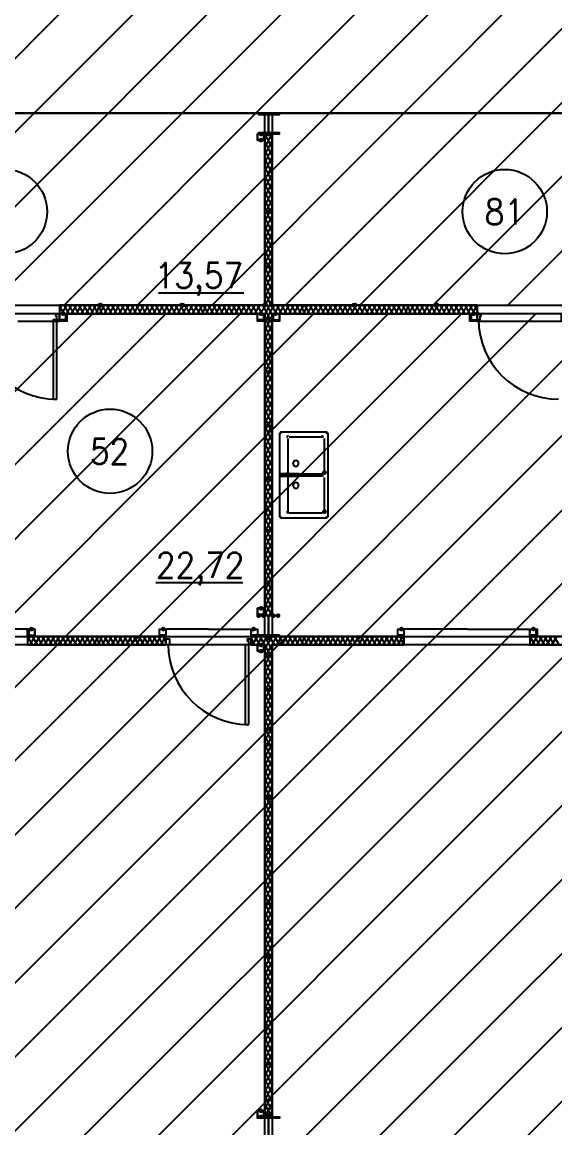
# Model space of a CAD drawing. Header units: millimetres. Extents: x 0 to 420, y 0 to 297.
# Drawn here: x 161.27 to 179.73, y 136.19 to 174.48 of the extents above; entities that cross this region are included whole.
import ezdxf

# ---------------------------------------------------------------- set-up
doc = ezdxf.new("R2010")
doc.units = ezdxf.units.MM
doc.layers.get('0').update_dxf_attribs({"linetype": 'CONTINUOUS'})
doc.styles.get("Standard").update_dxf_attribs({"font": 'STANDARD'})

msp = doc.modelspace()

# ---------------------------------------------------------------- hatches: boundary and pattern name
at = {"true_color": 0x000007}
for points in [[(169.629667, 170.603333), (169.604796, 170.543537), (169.545, 170.518667), (169.485204, 170.543537), (169.460333, 170.603333), (169.485204, 170.663129), (169.545, 170.688), (169.604796, 170.663129)], [(169.629667, 170.391667), (169.604796, 170.331871), (169.545, 170.307), (169.485204, 170.331871), (169.460333, 170.391667), (169.485204, 170.451462), (169.545, 170.476333), (169.604796, 170.451463)], [(169.883667, 170.603333), (169.858796, 170.543537), (169.799, 170.518667), (169.739204, 170.543537), (169.714333, 170.603333), (169.739204, 170.663129), (169.799, 170.688), (169.858796, 170.663129)], [(169.883667, 167.894), (169.858796, 167.834204), (169.799, 167.809333), (169.739204, 167.834204), (169.714333, 167.894), (169.739204, 167.953796), (169.799, 167.978667), (169.858796, 167.953796)], [(169.883667, 166.031333), (169.858796, 165.971537), (169.799, 165.946667), (169.739204, 165.971537), (169.714333, 166.031333), (169.739204, 166.091129), (169.799, 166.116), (169.858796, 166.091129)], [(162.771667, 164.380333), (162.746796, 164.320537), (162.687, 164.295667), (162.627204, 164.320537), (162.602333, 164.380333), (162.627204, 164.440129), (162.687, 164.465), (162.746796, 164.440129)], [(169.629667, 164.380333), (169.604796, 164.320537), (169.545, 164.295667), (169.485204, 164.320537), (169.460333, 164.380333), (169.485204, 164.440129), (169.545, 164.465), (169.604796, 164.440129)], [(169.883667, 164.211), (169.858796, 164.151204), (169.799, 164.126333), (169.739204, 164.151204), (169.714333, 164.211), (169.739204, 164.270796), (169.799, 164.295667), (169.858796, 164.270796)], [(170.137667, 164.380333), (170.112796, 164.320537), (170.053, 164.295667), (169.993204, 164.320537), (169.968333, 164.380333), (169.993204, 164.440129), (170.053, 164.465), (170.112796, 164.440129)], [(176.995667, 164.380333), (176.970796, 164.320537), (176.911, 164.295667), (176.851204, 164.320537), (176.826333, 164.380333), (176.851204, 164.440129), (176.911, 164.465), (176.970796, 164.440129)], [(177.122667, 164.380333), (177.097796, 164.320537), (177.038, 164.295667), (176.978204, 164.320537), (176.953333, 164.380333), (176.978204, 164.440129), (177.038, 164.465), (177.097796, 164.440129)], [(169.883667, 162.348333), (169.858796, 162.288537), (169.799, 162.263667), (169.739204, 162.288537), (169.714333, 162.348333), (169.739204, 162.408129), (169.799, 162.433), (169.858796, 162.408129)], [(169.883667, 160.528), (169.858796, 160.468204), (169.799, 160.443333), (169.739204, 160.468204), (169.714333, 160.528), (169.739204, 160.587796), (169.799, 160.612667), (169.858796, 160.587796)], [(171.831, 158.877), (171.806129, 158.817204), (171.746333, 158.792333), (171.686538, 158.817204), (171.661667, 158.877), (171.686537, 158.936796), (171.746333, 158.961667), (171.806129, 158.936796)], [(169.883667, 158.707667), (169.858796, 158.647871), (169.799, 158.623), (169.739204, 158.647871), (169.714333, 158.707667), (169.739204, 158.767462), (169.799, 158.792333), (169.858796, 158.767463)], [(171.831, 157.522333), (171.806129, 157.462538), (171.746333, 157.437667), (171.686538, 157.462538), (171.661667, 157.522333), (171.686537, 157.582129), (171.746333, 157.607), (171.806129, 157.582129)], [(169.883667, 156.845), (169.858796, 156.785204), (169.799, 156.760333), (169.739204, 156.785204), (169.714333, 156.845), (169.739204, 156.904796), (169.799, 156.929667), (169.858796, 156.904796)], [(169.883667, 155.024667), (169.858796, 154.964871), (169.799, 154.94), (169.739204, 154.964871), (169.714333, 155.024667), (169.739204, 155.084462), (169.799, 155.109333), (169.858796, 155.084463)], [(169.545, 153.924), (169.520129, 153.864204), (169.460333, 153.839333), (169.400538, 153.864204), (169.375667, 153.924), (169.400537, 153.983796), (169.460333, 154.008667), (169.520129, 153.983796)], [(169.629667, 154.178), (169.604796, 154.118204), (169.545, 154.093333), (169.485204, 154.118204), (169.460333, 154.178), (169.485204, 154.237796), (169.545, 154.262667), (169.604796, 154.237796)], [(169.714333, 153.924), (169.689462, 153.864204), (169.629667, 153.839333), (169.569871, 153.864204), (169.545, 153.924), (169.569871, 153.983796), (169.629667, 154.008667), (169.689462, 153.983796)], [(170.053, 153.924), (170.028129, 153.864204), (169.968333, 153.839333), (169.908537, 153.864204), (169.883667, 153.924), (169.908537, 153.983796), (169.968333, 154.008667), (170.028129, 153.983796)], [(170.222333, 153.924), (170.197462, 153.864204), (170.137667, 153.839333), (170.077871, 153.864204), (170.053, 153.924), (170.077871, 153.983796), (170.137667, 154.008667), (170.197462, 153.983796)], [(161.671, 153.458333), (161.646129, 153.398537), (161.586333, 153.373667), (161.526538, 153.398537), (161.501667, 153.458333), (161.526537, 153.518129), (161.586333, 153.543), (161.646129, 153.518129)], [(166.243, 153.458333), (166.218129, 153.398537), (166.158333, 153.373667), (166.098538, 153.398537), (166.073667, 153.458333), (166.098537, 153.518129), (166.158333, 153.543), (166.218129, 153.518129)], [(169.375667, 153.458333), (169.350796, 153.398537), (169.291, 153.373667), (169.231204, 153.398537), (169.206333, 153.458333), (169.231204, 153.518129), (169.291, 153.543), (169.350796, 153.518129)], [(169.883667, 153.162), (169.858796, 153.102204), (169.799, 153.077333), (169.739204, 153.102204), (169.714333, 153.162), (169.739204, 153.221796), (169.799, 153.246667), (169.858796, 153.221796)], [(174.498, 153.458333), (174.473129, 153.398537), (174.413333, 153.373667), (174.353538, 153.398537), (174.328667, 153.458333), (174.353537, 153.518129), (174.413333, 153.543), (174.473129, 153.518129)], [(179.07, 153.458333), (179.045129, 153.398537), (178.985333, 153.373667), (178.925538, 153.398537), (178.900667, 153.458333), (178.925537, 153.518129), (178.985333, 153.543), (179.045129, 153.518129)], [(169.629667, 152.908), (169.604796, 152.848204), (169.545, 152.823333), (169.485204, 152.848204), (169.460333, 152.908), (169.485204, 152.967796), (169.545, 152.992667), (169.604796, 152.967796)], [(169.629667, 152.696333), (169.604796, 152.636537), (169.545, 152.611667), (169.485204, 152.636537), (169.460333, 152.696333), (169.485204, 152.756129), (169.545, 152.781), (169.604796, 152.756129)], [(169.883667, 151.341667), (169.858796, 151.281871), (169.799, 151.257), (169.739204, 151.281871), (169.714333, 151.341667), (169.739204, 151.401462), (169.799, 151.426333), (169.858796, 151.401463)], [(169.883667, 149.479), (169.858796, 149.419204), (169.799, 149.394333), (169.739204, 149.419204), (169.714333, 149.479), (169.739204, 149.538796), (169.799, 149.563667), (169.858796, 149.538796)], [(169.883667, 147.658667), (169.858796, 147.598871), (169.799, 147.574), (169.739204, 147.598871), (169.714333, 147.658667), (169.739204, 147.718462), (169.799, 147.743333), (169.858796, 147.718463)], [(169.883667, 145.796), (169.858796, 145.736204), (169.799, 145.711333), (169.739204, 145.736204), (169.714333, 145.796), (169.739204, 145.855796), (169.799, 145.880667), (169.858796, 145.855796)], [(169.883667, 143.975667), (169.858796, 143.915871), (169.799, 143.891), (169.739204, 143.915871), (169.714333, 143.975667), (169.739204, 144.035462), (169.799, 144.060333), (169.858796, 144.035463)], [(169.883667, 142.113), (169.858796, 142.053204), (169.799, 142.028333), (169.739204, 142.053204), (169.714333, 142.113), (169.739204, 142.172796), (169.799, 142.197667), (169.858796, 142.172796)], [(169.883667, 140.292667), (169.858796, 140.232871), (169.799, 140.208), (169.739204, 140.232871), (169.714333, 140.292667), (169.739204, 140.352462), (169.799, 140.377333), (169.858796, 140.352463)], [(169.883667, 138.43), (169.858796, 138.370204), (169.799, 138.345333), (169.739204, 138.370204), (169.714333, 138.43), (169.739204, 138.489796), (169.799, 138.514667), (169.858796, 138.489796)], [(169.629667, 136.779), (169.604796, 136.719204), (169.545, 136.694333), (169.485204, 136.719204), (169.460333, 136.779), (169.485204, 136.838796), (169.545, 136.863667), (169.604796, 136.838796)], [(169.629667, 136.567333), (169.604796, 136.507537), (169.545, 136.482667), (169.485204, 136.507537), (169.460333, 136.567333), (169.485204, 136.627129), (169.545, 136.652), (169.604796, 136.627129)], [(169.883667, 136.609667), (169.858796, 136.549871), (169.799, 136.525), (169.739204, 136.549871), (169.714333, 136.609667), (169.739204, 136.669462), (169.799, 136.694333), (169.858796, 136.669463)]]:
    msp.add_hatch(color=0, dxfattribs=at).paths.add_polyline_path(points, flags=0)
h = msp.add_hatch(color=0, dxfattribs=at)
h.paths.add_polyline_path([(162.56, 164.676667), (169.672, 164.676667)], flags=0)
h.paths.add_polyline_path([(169.672, 164.676667), (162.56, 164.676667)], flags=0)
at = {"true_color": 0x0000fe}
for points in [[(164.041667, 164.676667), (164.016796, 164.616871), (163.957, 164.592), (163.897204, 164.616871), (163.872333, 164.676667), (163.897204, 164.736462), (163.957, 164.761333), (164.016796, 164.736463)], [(164.084, 164.676667), (164.059129, 164.616871), (163.999333, 164.592), (163.939538, 164.616871), (163.914667, 164.676667), (163.939537, 164.736462), (163.999333, 164.761333), (164.059129, 164.736463)], [(166.878, 164.676667), (166.853129, 164.616871), (166.793333, 164.592), (166.733538, 164.616871), (166.708667, 164.676667), (166.733537, 164.736462), (166.793333, 164.761333), (166.853129, 164.736463)], [(166.920333, 164.676667), (166.895462, 164.616871), (166.835667, 164.592), (166.775871, 164.616871), (166.751, 164.676667), (166.775871, 164.736462), (166.835667, 164.761333), (166.895462, 164.736463)], [(169.756667, 164.676667), (169.731796, 164.616871), (169.672, 164.592), (169.612204, 164.616871), (169.587333, 164.676667), (169.612204, 164.736462), (169.672, 164.761333), (169.731796, 164.736463)], [(169.756667, 164.676667), (169.731796, 164.616871), (169.672, 164.592), (169.612204, 164.616871), (169.587333, 164.676667), (169.612204, 164.736462), (169.672, 164.761333), (169.731796, 164.736463)], [(170.010667, 164.676667), (169.985796, 164.616871), (169.926, 164.592), (169.866204, 164.616871), (169.841333, 164.676667), (169.866204, 164.736462), (169.926, 164.761333), (169.985796, 164.736463)], [(172.847, 164.676667), (172.822129, 164.616871), (172.762333, 164.592), (172.702538, 164.616871), (172.677667, 164.676667), (172.702537, 164.736462), (172.762333, 164.761333), (172.822129, 164.736463)], [(172.889333, 164.676667), (172.864463, 164.616871), (172.804667, 164.592), (172.744871, 164.616871), (172.72, 164.676667), (172.744871, 164.736462), (172.804667, 164.761333), (172.864462, 164.736463)], [(175.683333, 164.676667), (175.658462, 164.616871), (175.598667, 164.592), (175.538871, 164.616871), (175.514, 164.676667), (175.538871, 164.736462), (175.598667, 164.761333), (175.658462, 164.736463)], [(175.725667, 164.676667), (175.700796, 164.616871), (175.641, 164.592), (175.581204, 164.616871), (175.556333, 164.676667), (175.581204, 164.736462), (175.641, 164.761333), (175.700796, 164.736463)]]:
    msp.add_hatch(color=0, dxfattribs=at).paths.add_polyline_path(points, flags=0)
at = {"true_color": 0x000007}
h = msp.add_hatch(color=0, dxfattribs=at)
h.paths.add_polyline_path([(169.926, 164.676667), (177.038, 164.676667)], flags=0)
h.paths.add_polyline_path([(177.038, 164.676667), (169.926, 164.676667)], flags=0)

# ---------------------------------------------------------------- linework, layer by layer
at = {"color": 0, "true_color": 0x000020}
for points in [[(152.484668, 164.676666), (176.614668, 188.848999)], [(155.024668, 164.676666), (179.197001, 188.848999)], [(157.607001, 164.676666), (181.737001, 188.848999)], [(160.147001, 164.676666), (184.319334, 188.848999)], [(162.729334, 164.676666), (186.859334, 188.848999)], [(165.269334, 164.676666), (189.441668, 188.848999)], [(167.851668, 164.676666), (191.981668, 188.848999)], [(170.391668, 164.676666), (194.564001, 188.848999)], [(172.974001, 164.676666), (197.104001, 188.848999)], [(175.514001, 164.676666), (199.686334, 188.848999)], [(178.096334, 164.676666), (202.226334, 188.848999)]]:
    msp.add_lwpolyline(points, dxfattribs=at)
at = {"color": 0, "true_color": 0x000008}
msp.add_lwpolyline([(239.733667, 171.323), (239.733667, 182.202667), (118.279333, 182.202667), (118.279333, 171.323)], close=True, dxfattribs=at)
at = {"color": 0, "true_color": 0x0000ab}
for points in [[(152.569333, 171.323), (152.569333, 164.676667), (169.672, 164.676667), (169.672, 171.323)], [(169.926, 171.323), (169.926, 164.676667), (187.028667, 164.676667), (187.028667, 171.323)]]:
    msp.add_lwpolyline(points, close=True, dxfattribs=at)
at = {"color": 0, "true_color": 0x000007}
for points in [[(169.460333, 171.323), (169.460333, 171.280667)], [(169.629667, 171.323), (169.629667, 171.280667)], [(169.799, 171.323), (169.799, 170.603333)], [(169.968333, 171.323), (169.968333, 171.280667)], [(170.137667, 171.323), (170.137667, 171.280667)], [(169.460333, 170.645667), (169.460333, 170.603333)], [(169.629667, 170.645667), (169.629667, 170.603333)], [(169.672, 170.434), (169.756667, 170.603333)], [(169.672, 170.137667), (169.926, 170.603333)], [(169.926, 170.137667), (169.672, 170.603333)], [(169.672, 170.603333), (169.672, 164.676667)], [(169.926, 164.676667), (169.926, 170.603333), (169.672, 170.603333)], [(169.926, 170.434), (169.841333, 170.603333)], [(169.968333, 170.645667), (169.968333, 170.603333)], [(170.137667, 170.645667), (170.137667, 170.603333)], [(169.672, 169.883667), (169.926, 170.349333)], [(169.926, 169.841333), (169.672, 170.349333)], [(169.672, 169.587333), (169.926, 170.095333)], [(169.926, 169.545), (169.672, 170.053)], [(169.672, 169.291), (169.926, 169.799)], [(169.926, 169.248667), (169.672, 169.756667)], [(169.672, 168.994667), (169.926, 169.502667)], [(169.926, 168.952333), (169.672, 169.460333)], [(169.672, 168.698333), (169.926, 169.206333)], [(169.926, 168.656), (169.672, 169.164)], [(169.672, 168.402), (169.926, 168.91)], [(169.926, 168.402), (169.672, 168.867667)], [(169.672, 168.105667), (169.926, 168.613667)], [(169.926, 168.105667), (169.672, 168.613667)], [(169.672, 167.851667), (169.926, 168.317333)], [(169.926, 167.809333), (169.672, 168.317333)], [(169.672, 167.555333), (169.926, 168.063333)], [(169.926, 167.513), (169.672, 168.021)], [(169.672, 167.259), (169.926, 167.767)], [(169.926, 167.216667), (169.672, 167.724667)], [(169.672, 166.962667), (169.926, 167.470667)], [(169.926, 166.920333), (169.672, 167.428333)], [(169.672, 166.666333), (169.926, 167.174333)], [(169.926, 166.666333), (169.672, 167.132)], [(169.672, 166.37), (169.926, 166.878)], [(169.926, 166.37), (169.672, 166.878)], [(169.672, 166.116), (169.926, 166.581667)], [(169.926, 166.073667), (169.672, 166.581667)], [(169.672, 165.819667), (169.926, 166.327667)], [(169.926, 165.777333), (169.672, 166.285333)], [(169.672, 165.523333), (169.926, 166.031333)], [(169.926, 165.481), (169.672, 165.989)], [(169.672, 165.227), (169.926, 165.735)], [(169.926, 165.184667), (169.672, 165.692667)], [(169.672, 164.930667), (169.926, 165.438667)], [(165.989, 165.1), (168.952333, 165.1)], [(169.926, 164.888333), (169.672, 165.396333)], [(169.672, 164.634333), (169.926, 165.142333)], [(169.926, 164.634333), (169.672, 165.1)], [(162.56, 164.549667), (162.644667, 164.676667)], [(162.56, 164.676667), (169.672, 164.676667), (162.56, 164.676667), (169.672, 164.676667)], [(162.56, 164.676667), (162.56, 164.380333)], [(162.56, 164.676667), (162.56, 164.380333)], [(169.672, 164.676667), (162.56, 164.676667)], [(162.644667, 164.380333), (162.814, 164.676667)], [(162.898667, 164.380333), (162.729333, 164.676667)], [(162.814, 164.380333), (162.983333, 164.676667)], [(163.068, 164.380333), (162.898667, 164.676667)], [(162.983333, 164.380333), (163.152667, 164.676667)], [(163.237333, 164.380333), (163.068, 164.676667)], [(163.152667, 164.380333), (163.322, 164.676667)], [(163.406667, 164.380333), (163.237333, 164.676667)], [(163.322, 164.380333), (163.491333, 164.676667)], [(163.576, 164.380333), (163.406667, 164.676667)], [(163.491333, 164.380333), (163.660667, 164.676667)], [(163.745333, 164.380333), (163.576, 164.676667)], [(163.660667, 164.380333), (163.83, 164.676667)], [(163.914667, 164.380333), (163.745333, 164.676667)], [(163.83, 164.380333), (163.957, 164.676667)], [(164.041667, 164.380333), (163.914667, 164.676667)], [(163.957, 164.380333), (164.126333, 164.676667)], [(164.211, 164.380333), (164.041667, 164.676667)], [(164.126333, 164.380333), (164.295667, 164.676667)], [(164.380333, 164.380333), (164.211, 164.676667)], [(164.295667, 164.380333), (164.465, 164.676667)], [(164.549667, 164.380333), (164.380333, 164.676667)], [(164.465, 164.380333), (164.634333, 164.676667)], [(164.719, 164.380333), (164.549667, 164.676667)], [(164.634333, 164.380333), (164.803667, 164.676667)], [(164.888333, 164.380333), (164.719, 164.676667)], [(164.803667, 164.380333), (164.973, 164.676667)], [(165.057667, 164.380333), (164.888333, 164.676667)], [(164.973, 164.380333), (165.142333, 164.676667)], [(165.227, 164.380333), (165.057667, 164.676667)], [(165.142333, 164.380333), (165.311667, 164.676667)], [(165.396333, 164.380333), (165.227, 164.676667)], [(165.311667, 164.380333), (165.481, 164.676667)], [(165.565667, 164.380333), (165.396333, 164.676667)], [(165.481, 164.380333), (165.650333, 164.676667)], [(165.735, 164.380333), (165.565667, 164.676667)], [(165.650333, 164.380333), (165.819667, 164.676667)], [(165.904333, 164.380333), (165.735, 164.676667)], [(165.819667, 164.380333), (165.989, 164.676667)], [(166.073667, 164.380333), (165.904333, 164.676667)], [(165.989, 164.380333), (166.158333, 164.676667)], [(166.243, 164.380333), (166.073667, 164.676667)], [(166.158333, 164.380333), (166.327667, 164.676667)], [(166.412333, 164.380333), (166.243, 164.676667)], [(166.327667, 164.380333), (166.497, 164.676667)], [(166.581667, 164.380333), (166.412333, 164.676667)], [(166.497, 164.380333), (166.666333, 164.676667)], [(166.751, 164.380333), (166.581667, 164.676667)], [(166.666333, 164.380333), (166.835667, 164.676667)], [(166.920333, 164.380333), (166.751, 164.676667)], [(166.835667, 164.380333), (167.005, 164.676667)], [(167.089667, 164.380333), (166.920333, 164.676667)], [(167.005, 164.380333), (167.174333, 164.676667)], [(167.259, 164.380333), (167.089667, 164.676667)], [(167.174333, 164.380333), (167.343667, 164.676667)], [(167.428333, 164.380333), (167.259, 164.676667)], [(167.343667, 164.380333), (167.513, 164.676667)], [(167.555333, 164.380333), (167.428333, 164.676667)], [(167.513, 164.380333), (167.64, 164.676667)], [(167.724667, 164.380333), (167.555333, 164.676667)], [(167.64, 164.380333), (167.809333, 164.676667)], [(167.894, 164.380333), (167.724667, 164.676667)], [(167.809333, 164.380333), (167.978667, 164.676667)], [(168.063333, 164.380333), (167.894, 164.676667)], [(167.978667, 164.380333), (168.148, 164.676667)], [(168.232667, 164.380333), (168.063333, 164.676667)], [(168.148, 164.380333), (168.317333, 164.676667)], [(168.402, 164.380333), (168.232667, 164.676667)], [(168.317333, 164.380333), (168.486667, 164.676667)], [(168.571333, 164.380333), (168.402, 164.676667)], [(168.486667, 164.380333), (168.656, 164.676667)], [(168.740667, 164.380333), (168.571333, 164.676667)], [(168.656, 164.380333), (168.825333, 164.676667)], [(168.91, 164.380333), (168.740667, 164.676667)], [(168.825333, 164.380333), (168.994667, 164.676667)], [(169.079333, 164.380333), (168.91, 164.676667)], [(168.994667, 164.380333), (169.164, 164.676667)], [(169.248667, 164.380333), (169.079333, 164.676667)], [(169.164, 164.380333), (169.333333, 164.676667)], [(169.418, 164.380333), (169.248667, 164.676667)], [(169.333333, 164.380333), (169.502667, 164.676667)], [(169.587333, 164.380333), (169.418, 164.676667)], [(169.672, 164.549667), (169.587333, 164.676667)], [(169.672, 164.338), (169.926, 164.846)], [(169.926, 164.338), (169.672, 164.846)], [(169.926, 164.549667), (170.010667, 164.676667)], [(177.038, 164.676667), (169.926, 164.676667), (177.038, 164.676667), (169.926, 164.676667)], [(177.038, 164.676667), (169.926, 164.676667)], [(170.010667, 164.380333), (170.18, 164.676667)], [(170.264667, 164.380333), (170.095333, 164.676667)], [(170.18, 164.380333), (170.349333, 164.676667)], [(170.434, 164.380333), (170.264667, 164.676667)], [(170.349333, 164.380333), (170.518667, 164.676667)], [(170.603333, 164.380333), (170.434, 164.676667)], [(170.518667, 164.380333), (170.688, 164.676667)], [(170.772667, 164.380333), (170.603333, 164.676667)], [(170.688, 164.380333), (170.857333, 164.676667)], [(170.942, 164.380333), (170.772667, 164.676667)], [(170.857333, 164.380333), (171.026667, 164.676667)], [(171.069, 164.380333), (170.942, 164.676667)], [(171.026667, 164.380333), (171.153667, 164.676667)], [(171.238333, 164.380333), (171.069, 164.676667)], [(171.153667, 164.380333), (171.323, 164.676667)], [(171.407667, 164.380333), (171.238333, 164.676667)], [(171.323, 164.380333), (171.492333, 164.676667)], [(171.577, 164.380333), (171.407667, 164.676667)], [(171.492333, 164.380333), (171.661667, 164.676667)], [(171.746333, 164.380333), (171.577, 164.676667)], [(171.661667, 164.380333), (171.831, 164.676667)], [(171.915667, 164.380333), (171.746333, 164.676667)], [(171.831, 164.380333), (172.000333, 164.676667)], [(172.085, 164.380333), (171.915667, 164.676667)], [(172.000333, 164.380333), (172.169667, 164.676667)], [(172.254333, 164.380333), (172.085, 164.676667)], [(172.169667, 164.380333), (172.339, 164.676667)], [(172.423667, 164.380333), (172.254333, 164.676667)], [(172.339, 164.380333), (172.508333, 164.676667)], [(172.593, 164.380333), (172.423667, 164.676667)], [(172.508333, 164.380333), (172.677667, 164.676667)], [(172.762333, 164.380333), (172.593, 164.676667)], [(172.677667, 164.380333), (172.847, 164.676667)], [(172.931667, 164.380333), (172.762333, 164.676667)], [(172.847, 164.380333), (173.016333, 164.676667)], [(173.101, 164.380333), (172.931667, 164.676667)], [(173.016333, 164.380333), (173.185667, 164.676667)], [(173.270333, 164.380333), (173.101, 164.676667)], [(173.185667, 164.380333), (173.355, 164.676667)], [(173.439667, 164.380333), (173.270333, 164.676667)], [(173.355, 164.380333), (173.524333, 164.676667)], [(173.609, 164.380333), (173.439667, 164.676667)], [(173.524333, 164.380333), (173.693667, 164.676667)], [(173.778333, 164.380333), (173.609, 164.676667)], [(173.693667, 164.380333), (173.863, 164.676667)], [(173.947667, 164.380333), (173.778333, 164.676667)], [(173.863, 164.380333), (174.032333, 164.676667)], [(174.117, 164.380333), (173.947667, 164.676667)], [(174.032333, 164.380333), (174.201667, 164.676667)], [(174.286333, 164.380333), (174.117, 164.676667)], [(174.201667, 164.380333), (174.371, 164.676667)], [(174.455667, 164.380333), (174.286333, 164.676667)], [(174.371, 164.380333), (174.540333, 164.676667)], [(174.625, 164.380333), (174.455667, 164.676667)], [(174.540333, 164.380333), (174.667333, 164.676667)], [(174.752, 164.380333), (174.625, 164.676667)], [(174.667333, 164.380333), (174.836667, 164.676667)], [(174.921333, 164.380333), (174.752, 164.676667)], [(174.836667, 164.380333), (175.006, 164.676667)], [(175.090667, 164.380333), (174.921333, 164.676667)], [(175.006, 164.380333), (175.175333, 164.676667)], [(175.26, 164.380333), (175.090667, 164.676667)], [(175.175333, 164.380333), (175.344667, 164.676667)], [(175.429333, 164.380333), (175.26, 164.676667)], [(175.344667, 164.380333), (175.514, 164.676667)], [(175.598667, 164.380333), (175.429333, 164.676667)], [(175.514, 164.380333), (175.683333, 164.676667)], [(175.768, 164.380333), (175.598667, 164.676667)], [(175.683333, 164.380333), (175.852667, 164.676667)], [(175.937333, 164.380333), (175.768, 164.676667)], [(175.852667, 164.380333), (176.022, 164.676667)], [(176.106667, 164.380333), (175.937333, 164.676667)], [(176.022, 164.380333), (176.191333, 164.676667)], [(176.276, 164.380333), (176.106667, 164.676667)], [(176.191333, 164.380333), (176.360667, 164.676667)], [(176.445333, 164.380333), (176.276, 164.676667)], [(176.360667, 164.380333), (176.53, 164.676667)], [(176.614667, 164.380333), (176.445333, 164.676667)], [(176.53, 164.380333), (176.699333, 164.676667)], [(176.784, 164.380333), (176.614667, 164.676667)], [(176.699333, 164.380333), (176.868667, 164.676667)], [(176.953333, 164.380333), (176.784, 164.676667)], [(176.868667, 164.380333), (177.038, 164.676667)], [(177.038, 164.507333), (176.953333, 164.676667)], [(177.038, 164.676667), (177.038, 164.380333)], [(177.038, 164.676667), (177.038, 164.380333)], [(162.56, 164.253333), (162.56, 164.380333), (161.120667, 164.380333)], [(162.729333, 164.380333), (162.56, 164.634333)], [(162.56, 164.380333), (169.672, 164.380333)], [(169.502667, 164.380333), (169.672, 164.634333)], [(169.672, 164.084), (169.926, 164.549667)], [(169.926, 164.041667), (169.672, 164.549667)], [(169.672, 164.380333), (169.672, 153.924), (169.926, 153.924), (169.926, 164.380333)], [(169.672, 163.787667), (169.926, 164.295667)], [(170.095333, 164.380333), (169.926, 164.634333)], [(169.926, 164.380333), (177.038, 164.380333)], [(178.477333, 164.380333), (177.038, 164.380333), (177.038, 164.253333)], [(179.959, 164.253333), (179.959, 164.380333), (178.477333, 164.380333)], [(159.681333, 164.189833), (159.695649, 163.906325), (159.737667, 163.631006), (159.805993, 163.365272), (159.899234, 163.110515), (160.015996, 162.86813), (160.154886, 162.639509), (160.314509, 162.426048), (160.493472, 162.229139), (160.690381, 162.050176), (160.903843, 161.890552), (161.132463, 161.751663), (161.374849, 161.634901), (161.629605, 161.54166), (161.89534, 161.473334), (162.170658, 161.431316), (162.454167, 161.417)], [(161.120667, 164.126333), (162.56, 164.126333), (162.56, 164.253333)], [(162.687, 164.168667), (162.687, 164.126333)], [(169.545, 164.168667), (169.545, 164.126333)], [(169.926, 163.745333), (169.672, 164.253333)], [(169.672, 163.491333), (169.926, 163.999333)], [(169.926, 163.449), (169.672, 163.957)], [(170.053, 164.168667), (170.053, 164.126333)], [(176.911, 164.168667), (176.911, 164.126333)], [(177.038, 164.253333), (177.038, 164.126333), (178.477333, 164.126333)], [(177.080333, 164.189833), (177.094649, 163.906325), (177.136667, 163.631006), (177.204993, 163.365272), (177.298234, 163.110515), (177.414996, 162.86813), (177.553886, 162.639509), (177.713509, 162.426048), (177.892472, 162.229139), (178.089381, 162.050176), (178.302843, 161.890552), (178.531463, 161.751663), (178.773849, 161.634901), (179.028605, 161.54166), (179.29434, 161.473334), (179.569658, 161.431316), (179.853167, 161.417)], [(178.477333, 164.126333), (179.959, 164.126333), (179.959, 164.253333)], [(169.672, 163.195), (169.926, 163.703)], [(169.926, 163.152667), (169.672, 163.660667)], [(169.672, 162.898667), (169.926, 163.406667)], [(169.926, 162.856333), (169.672, 163.364333)], [(169.672, 162.602333), (169.926, 163.110333)], [(169.926, 162.602333), (169.672, 163.110333)], [(169.672, 162.348333), (169.926, 162.814)], [(169.926, 162.306), (169.672, 162.814)], [(169.672, 162.052), (169.926, 162.56)], [(169.926, 162.009667), (169.672, 162.517667)], [(169.672, 161.755667), (169.926, 162.263667)], [(169.926, 161.713333), (169.672, 162.221333)], [(169.672, 161.459333), (169.926, 161.967333)], [(169.926, 161.417), (169.672, 161.925)], [(169.672, 161.163), (169.926, 161.671)], [(169.926, 161.120667), (169.672, 161.628667)], [(169.672, 160.866667), (169.926, 161.374667)], [(169.926, 160.866667), (169.672, 161.332333)], [(169.672, 160.570333), (169.926, 161.078333)], [(169.926, 160.570333), (169.672, 161.078333)], [(169.672, 160.316333), (169.926, 160.782)], [(169.926, 160.274), (169.672, 160.782)], [(169.672, 160.02), (169.926, 160.528)], [(169.926, 159.977667), (169.672, 160.485667)], [(169.672, 159.723667), (169.926, 160.231667)], [(169.926, 159.681333), (169.672, 160.189333)], [(170.4975, 160.147), (170.452606, 160.128394), (170.434, 160.0835)], [(170.476333, 160.062333), (170.476333, 158.877)], [(171.661667, 160.104667), (170.518667, 160.104667)], [(171.704, 160.0835), (171.685395, 160.128394), (171.6405, 160.147)], [(171.746333, 158.877), (171.746333, 160.062333)], [(169.672, 159.427333), (169.926, 159.935333)], [(169.926, 159.385), (169.672, 159.893)], [(169.672, 159.131), (169.926, 159.639)], [(169.926, 159.088667), (169.672, 159.596667)], [(169.672, 158.834667), (169.926, 159.342667)], [(169.926, 158.834667), (169.672, 159.300333)], [(169.672, 158.538333), (169.926, 159.046333)], [(169.926, 158.538333), (169.672, 159.046333)], [(169.672, 158.284333), (169.926, 158.792333)], [(169.926, 158.242), (169.672, 158.75)], [(170.434, 158.898167), (170.452606, 158.853272), (170.4975, 158.834667)], [(170.4975, 158.792333), (170.452606, 158.773728), (170.434, 158.728833)], [(170.476333, 158.707667), (170.476333, 157.522333)], [(170.518667, 158.834667), (171.661667, 158.834667)], [(171.661667, 158.75), (170.518667, 158.75)], [(171.6405, 158.834667), (171.685395, 158.853272), (171.704, 158.898167)], [(171.704, 158.728833), (171.685395, 158.773728), (171.6405, 158.792333)], [(171.746333, 157.522333), (171.746333, 158.707667)], [(169.672, 157.988), (169.926, 158.496)], [(169.926, 157.945667), (169.672, 158.453667)], [(169.672, 157.691667), (169.926, 158.199667)], [(169.926, 157.649333), (169.672, 158.157333)], [(169.672, 157.395333), (169.926, 157.903333)], [(169.926, 157.353), (169.672, 157.861)], [(169.672, 157.099), (169.926, 157.607)], [(169.926, 157.099), (169.672, 157.564667)], [(170.434, 157.5435), (170.452606, 157.498606), (170.4975, 157.48)], [(170.518667, 157.48), (171.661667, 157.48)], [(171.6405, 157.48), (171.685395, 157.498606), (171.704, 157.5435)], [(169.672, 156.802667), (169.926, 157.310667)], [(169.926, 156.802667), (169.672, 157.310667)], [(169.672, 156.548667), (169.926, 157.014333)], [(169.926, 156.506333), (169.672, 157.014333)], [(169.672, 156.252333), (169.926, 156.760333)], [(169.926, 156.21), (169.672, 156.718)], [(169.672, 155.956), (169.926, 156.464)], [(169.926, 155.913667), (169.672, 156.421667)], [(169.672, 155.659667), (169.926, 156.167667)], [(169.926, 155.617333), (169.672, 156.125333)], [(169.672, 155.363333), (169.926, 155.871333)], [(169.926, 155.321), (169.672, 155.829)], [(169.672, 155.067), (169.926, 155.575)], [(169.926, 155.067), (169.672, 155.532667)], [(169.672, 154.770667), (169.926, 155.278667)], [(169.926, 154.770667), (169.672, 155.278667)], [(165.904333, 155.067), (168.91, 155.067)], [(169.672, 154.516667), (169.926, 154.982333)], [(169.926, 154.474333), (169.672, 154.982333)], [(169.672, 154.220333), (169.926, 154.728333)], [(169.926, 154.178), (169.672, 154.686)], [(169.672, 153.924), (169.926, 154.432)], [(169.926, 153.924), (169.672, 154.389667)], [(169.545, 153.966333), (169.545, 153.924)], [(169.756667, 153.924), (169.672, 154.093333)], [(169.841333, 153.924), (169.926, 154.135667)], [(169.799, 153.924), (169.799, 153.204333)], [(161.459333, 153.331333), (161.459333, 153.458333), (159.300333, 153.458333)], [(159.300333, 153.204333), (161.459333, 153.204333), (161.459333, 153.331333)], [(161.459333, 153.077333), (161.544, 153.204333)], [(161.628667, 152.908), (161.459333, 153.204333)], [(161.459333, 153.204333), (161.459333, 152.908)], [(161.459333, 153.204333), (161.459333, 152.908)], [(166.243, 153.204333), (161.459333, 153.204333)], [(161.544, 152.908), (161.713333, 153.204333)], [(161.586333, 153.246667), (161.586333, 153.204333)], [(161.798, 152.908), (161.628667, 153.204333)], [(161.713333, 152.908), (161.882667, 153.204333)], [(161.967333, 152.908), (161.798, 153.204333)], [(161.882667, 152.908), (162.052, 153.204333)], [(162.136667, 152.908), (161.967333, 153.204333)], [(162.052, 152.908), (162.221333, 153.204333)], [(162.306, 152.908), (162.136667, 153.204333)], [(162.221333, 152.908), (162.390667, 153.204333)], [(162.475333, 152.908), (162.306, 153.204333)], [(162.390667, 152.908), (162.56, 153.204333)], [(162.644667, 152.908), (162.475333, 153.204333)], [(162.56, 152.908), (162.729333, 153.204333)], [(162.814, 152.908), (162.644667, 153.204333)], [(162.729333, 152.908), (162.898667, 153.204333)], [(162.983333, 152.908), (162.814, 153.204333)], [(162.898667, 152.908), (163.068, 153.204333)], [(163.152667, 152.908), (162.983333, 153.204333)], [(163.068, 152.908), (163.237333, 153.204333)], [(163.322, 152.908), (163.152667, 153.204333)], [(163.237333, 152.908), (163.406667, 153.204333)], [(163.491333, 152.908), (163.322, 153.204333)], [(163.406667, 152.908), (163.576, 153.204333)], [(163.660667, 152.908), (163.491333, 153.204333)], [(163.576, 152.908), (163.745333, 153.204333)], [(163.83, 152.908), (163.660667, 153.204333)], [(163.745333, 152.908), (163.914667, 153.204333)], [(163.957, 152.908), (163.83, 153.204333)], [(163.914667, 152.908), (164.041667, 153.204333)], [(164.126333, 152.908), (163.957, 153.204333)], [(164.041667, 152.908), (164.211, 153.204333)], [(164.295667, 152.908), (164.126333, 153.204333)], [(164.211, 152.908), (164.380333, 153.204333)], [(164.465, 152.908), (164.295667, 153.204333)], [(164.380333, 152.908), (164.549667, 153.204333)], [(164.634333, 152.908), (164.465, 153.204333)], [(164.549667, 152.908), (164.719, 153.204333)], [(164.803667, 152.908), (164.634333, 153.204333)], [(164.719, 152.908), (164.888333, 153.204333)], [(164.973, 152.908), (164.803667, 153.204333)], [(164.888333, 152.908), (165.057667, 153.204333)], [(165.142333, 152.908), (164.973, 153.204333)], [(165.057667, 152.908), (165.227, 153.204333)], [(165.311667, 152.908), (165.142333, 153.204333)], [(165.227, 152.908), (165.396333, 153.204333)], [(165.481, 152.908), (165.311667, 153.204333)], [(165.396333, 152.908), (165.565667, 153.204333)], [(165.650333, 152.908), (165.481, 153.204333)], [(165.565667, 152.908), (165.735, 153.204333)], [(165.819667, 152.908), (165.650333, 153.204333)], [(165.735, 152.908), (165.904333, 153.204333)], [(165.989, 152.908), (165.819667, 153.204333)], [(165.904333, 152.908), (166.073667, 153.204333)], [(166.158333, 152.908), (165.989, 153.204333)], [(166.073667, 152.908), (166.243, 153.204333)], [(166.158333, 153.246667), (166.158333, 153.204333)], [(166.243, 153.035), (166.158333, 153.204333)], [(167.724667, 153.458333), (166.243, 153.458333), (166.243, 153.331333)], [(166.243, 153.331333), (166.243, 153.204333), (167.724667, 153.204333)], [(166.243, 153.204333), (166.243, 153.119667), (166.243, 152.908)], [(166.243, 153.204333), (166.243, 153.119667)], [(167.724667, 153.458333), (169.206333, 153.458333), (169.418, 153.458333), (169.418, 153.246667), (169.206333, 153.246667), (169.206333, 153.458333), (169.418, 153.458333), (169.418, 153.204333), (169.206333, 153.204333), (169.206333, 153.458333), (169.206333, 153.331333)], [(167.724667, 153.204333), (169.206333, 153.204333), (169.206333, 153.331333)], [(169.206333, 153.119667), (169.248667, 153.204333)], [(169.206333, 153.204333), (169.206333, 153.119667), (169.206333, 152.908)], [(169.206333, 153.204333), (169.206333, 153.119667)], [(174.498, 153.204333), (169.206333, 153.204333)], [(169.333333, 152.908), (169.206333, 153.162)], [(169.248667, 152.908), (169.418, 153.204333)], [(169.291, 153.246667), (169.291, 153.204333)], [(169.502667, 152.908), (169.333333, 153.204333)], [(169.418, 152.908), (169.587333, 153.204333)], [(169.460333, 153.246667), (169.460333, 153.204333)], [(169.672, 152.908), (169.502667, 153.204333)], [(169.587333, 152.908), (169.756667, 153.204333)], [(169.629667, 153.246667), (169.629667, 153.204333)], [(169.841333, 152.908), (169.672, 153.204333)], [(169.756667, 152.908), (169.926, 153.204333)], [(170.010667, 152.908), (169.841333, 153.204333)], [(169.926, 152.908), (170.095333, 153.204333)], [(169.968333, 153.246667), (169.968333, 153.204333)], [(170.18, 152.908), (170.010667, 153.204333)], [(170.095333, 152.908), (170.264667, 153.204333)], [(170.137667, 153.246667), (170.137667, 153.204333)], [(170.349333, 152.908), (170.18, 153.204333)], [(170.264667, 152.908), (170.434, 153.204333)], [(170.518667, 152.908), (170.349333, 153.204333)], [(170.434, 152.908), (170.603333, 153.204333)], [(170.688, 152.908), (170.518667, 153.204333)], [(170.603333, 152.908), (170.772667, 153.204333)], [(170.857333, 152.908), (170.688, 153.204333)], [(170.772667, 152.908), (170.942, 153.204333)], [(171.026667, 152.908), (170.857333, 153.204333)], [(170.942, 152.908), (171.069, 153.204333)], [(171.153667, 152.908), (171.026667, 153.204333)], [(171.069, 152.908), (171.238333, 153.204333)], [(171.323, 152.908), (171.153667, 153.204333)], [(171.238333, 152.908), (171.407667, 153.204333)], [(171.492333, 152.908), (171.323, 153.204333)], [(171.407667, 152.908), (171.577, 153.204333)], [(171.661667, 152.908), (171.492333, 153.204333)], [(171.577, 152.908), (171.746333, 153.204333)], [(171.831, 152.908), (171.661667, 153.204333)], [(171.746333, 152.908), (171.915667, 153.204333)], [(172.000333, 152.908), (171.831, 153.204333)], [(171.915667, 152.908), (172.085, 153.204333)], [(172.169667, 152.908), (172.000333, 153.204333)], [(172.085, 152.908), (172.254333, 153.204333)], [(172.339, 152.908), (172.169667, 153.204333)], [(172.254333, 152.908), (172.423667, 153.204333)], [(172.508333, 152.908), (172.339, 153.204333)], [(172.423667, 152.908), (172.593, 153.204333)], [(172.677667, 152.908), (172.508333, 153.204333)], [(172.593, 152.908), (172.762333, 153.204333)], [(172.847, 152.908), (172.677667, 153.204333)], [(172.762333, 152.908), (172.931667, 153.204333)], [(173.016333, 152.908), (172.847, 153.204333)], [(172.931667, 152.908), (173.101, 153.204333)], [(173.185667, 152.908), (173.016333, 153.204333)], [(173.101, 152.908), (173.270333, 153.204333)], [(173.355, 152.908), (173.185667, 153.204333)], [(173.270333, 152.908), (173.439667, 153.204333)], [(173.524333, 152.908), (173.355, 153.204333)], [(173.439667, 152.908), (173.609, 153.204333)], [(173.693667, 152.908), (173.524333, 153.204333)], [(173.609, 152.908), (173.778333, 153.204333)], [(173.863, 152.908), (173.693667, 153.204333)], [(173.778333, 152.908), (173.947667, 153.204333)], [(174.032333, 152.908), (173.863, 153.204333)], [(173.947667, 152.908), (174.117, 153.204333)], [(174.201667, 152.908), (174.032333, 153.204333)], [(174.117, 152.908), (174.286333, 153.204333)], [(174.371, 152.908), (174.201667, 153.204333)], [(174.286333, 152.908), (174.455667, 153.204333)], [(174.498, 152.908), (174.371, 153.204333)], [(174.413333, 153.246667), (174.413333, 153.204333)], [(176.699333, 153.458333), (174.498, 153.458333), (174.498, 153.331333)], [(174.498, 153.331333), (174.498, 153.204333), (176.699333, 153.204333)], [(174.498, 153.204333), (174.498, 152.908)], [(174.498, 153.204333), (174.498, 152.908)], [(176.699333, 153.458333), (178.858333, 153.458333), (179.07, 153.458333), (179.07, 153.246667), (178.858333, 153.246667), (178.858333, 153.458333), (179.112333, 153.458333), (179.112333, 153.204333), (178.858333, 153.204333), (178.858333, 153.458333), (178.858333, 153.331333)], [(176.699333, 153.204333), (178.858333, 153.204333), (178.858333, 153.331333)], [(178.858333, 153.077333), (178.943, 153.204333)], [(179.027667, 152.908), (178.858333, 153.204333)], [(178.858333, 153.204333), (178.858333, 152.908)], [(178.858333, 153.204333), (178.858333, 152.908)], [(183.642, 153.204333), (178.858333, 153.204333)], [(178.943, 152.908), (179.112333, 153.204333)], [(178.985333, 153.246667), (178.985333, 153.204333)], [(179.197, 152.908), (179.027667, 153.204333)], [(179.112333, 152.908), (179.281667, 153.204333)], [(179.366333, 152.908), (179.197, 153.204333)], [(179.281667, 152.908), (179.451, 153.204333)], [(179.535667, 152.908), (179.366333, 153.204333)], [(179.451, 152.908), (179.620333, 153.204333)], [(179.705, 152.908), (179.535667, 153.204333)], [(179.620333, 152.908), (179.789667, 153.204333)], [(179.874333, 152.908), (179.705, 153.204333)], [(161.459333, 152.908), (166.243, 152.908)], [(166.243, 152.908), (166.243, 152.992667)], [(166.327667, 152.929167), (166.341982, 152.645658), (166.384, 152.37034), (166.452326, 152.104605), (166.545568, 151.849849), (166.66233, 151.607463), (166.801219, 151.378843), (166.960842, 151.165381), (167.139805, 150.968472), (167.336714, 150.789509), (167.550176, 150.629886), (167.778796, 150.490996), (168.021182, 150.374234), (168.275939, 150.280993), (168.541673, 150.212667), (168.816991, 150.170649), (169.1005, 150.156333)], [(169.206333, 152.908), (169.672, 152.908)], [(169.672, 152.781), (169.756667, 152.908)], [(169.672, 152.484667), (169.926, 152.908)], [(169.926, 152.442333), (169.672, 152.908)], [(169.672, 152.908), (169.672, 136.567333), (169.926, 136.567333), (169.926, 152.908)], [(169.926, 152.738667), (169.841333, 152.908)], [(169.926, 152.908), (174.498, 152.908)], [(174.455667, 152.908), (174.498, 153.077333)], [(178.858333, 152.908), (178.858333, 152.950333)], [(178.858333, 152.908), (183.642, 152.908)], [(169.672, 152.188333), (169.926, 152.696333)], [(169.926, 152.146), (169.672, 152.654)], [(169.672, 151.892), (169.926, 152.4)], [(169.926, 151.849667), (169.672, 152.357667)], [(169.672, 151.595667), (169.926, 152.103667)], [(169.926, 151.553333), (169.672, 152.061333)], [(169.672, 151.299333), (169.926, 151.807333)], [(169.926, 151.299333), (169.672, 151.765)], [(169.672, 151.003), (169.926, 151.511)], [(169.926, 151.003), (169.672, 151.511)], [(169.672, 150.749), (169.926, 151.214667)], [(169.926, 150.706667), (169.672, 151.214667)], [(169.672, 150.452667), (169.926, 150.960667)], [(169.926, 150.410333), (169.672, 150.918333)], [(169.672, 150.156333), (169.926, 150.664333)], [(169.926, 150.114), (169.672, 150.622)], [(169.672, 149.86), (169.926, 150.368)], [(169.926, 149.817667), (169.672, 150.325667)], [(169.672, 149.563667), (169.926, 150.071667)], [(169.926, 149.563667), (169.672, 150.029333)], [(169.672, 149.267333), (169.926, 149.775333)], [(169.926, 149.267333), (169.672, 149.775333)], [(169.672, 149.013333), (169.926, 149.479)], [(169.926, 148.971), (169.672, 149.479)], [(169.672, 148.717), (169.926, 149.225)], [(169.926, 148.674667), (169.672, 149.182667)], [(169.672, 148.420667), (169.926, 148.928667)], [(169.926, 148.378333), (169.672, 148.886333)], [(169.672, 148.124333), (169.926, 148.632333)], [(169.926, 148.082), (169.672, 148.59)], [(169.672, 147.828), (169.926, 148.336)], [(169.926, 147.785667), (169.672, 148.293667)], [(169.672, 147.531667), (169.926, 148.039667)], [(169.926, 147.531667), (169.672, 147.997333)], [(169.672, 147.235333), (169.926, 147.743333)], [(169.926, 147.235333), (169.672, 147.743333)], [(169.672, 146.981333), (169.926, 147.447)], [(169.926, 146.939), (169.672, 147.447)], [(169.672, 146.685), (169.926, 147.193)], [(169.926, 146.642667), (169.672, 147.150667)], [(169.672, 146.388667), (169.926, 146.896667)], [(169.926, 146.346333), (169.672, 146.854333)], [(169.672, 146.092333), (169.926, 146.600333)], [(169.926, 146.05), (169.672, 146.558)], [(169.672, 145.796), (169.926, 146.304)], [(169.926, 145.796), (169.672, 146.261667)], [(169.672, 145.499667), (169.926, 146.007667)], [(169.926, 145.499667), (169.672, 146.007667)], [(169.672, 145.245667), (169.926, 145.711333)], [(169.926, 145.203333), (169.672, 145.711333)], [(169.672, 144.949333), (169.926, 145.457333)], [(169.926, 144.907), (169.672, 145.415)], [(169.672, 144.653), (169.926, 145.161)], [(169.926, 144.610667), (169.672, 145.118667)], [(169.672, 144.356667), (169.926, 144.864667)], [(169.926, 144.314333), (169.672, 144.822333)], [(169.672, 144.060333), (169.926, 144.568333)], [(169.926, 144.018), (169.672, 144.526)], [(169.672, 143.764), (169.926, 144.272)], [(169.926, 143.764), (169.672, 144.229667)], [(169.672, 143.467667), (169.926, 143.975667)], [(169.926, 143.467667), (169.672, 143.975667)], [(169.672, 143.213667), (169.926, 143.679333)], [(169.926, 143.171333), (169.672, 143.679333)], [(169.672, 142.917333), (169.926, 143.425333)], [(169.926, 142.875), (169.672, 143.383)], [(169.672, 142.621), (169.926, 143.129)], [(169.926, 142.578667), (169.672, 143.086667)], [(169.672, 142.324667), (169.926, 142.832667)], [(169.926, 142.282333), (169.672, 142.790333)], [(169.672, 142.028333), (169.926, 142.536333)], [(169.926, 142.028333), (169.672, 142.494)], [(169.672, 141.732), (169.926, 142.24)], [(169.926, 141.732), (169.672, 142.24)], [(169.672, 141.478), (169.926, 141.943667)], [(169.926, 141.435667), (169.672, 141.943667)], [(169.672, 141.181667), (169.926, 141.689667)], [(169.926, 141.139333), (169.672, 141.647333)], [(169.672, 140.885333), (169.926, 141.393333)], [(169.926, 140.843), (169.672, 141.351)], [(169.672, 140.589), (169.926, 141.097)], [(169.926, 140.546667), (169.672, 141.054667)], [(169.672, 140.292667), (169.926, 140.800667)], [(169.926, 140.250333), (169.672, 140.758333)], [(169.672, 139.996333), (169.926, 140.504333)], [(169.926, 139.996333), (169.672, 140.462)], [(169.672, 139.7), (169.926, 140.208)], [(169.926, 139.7), (169.672, 140.208)], [(169.672, 139.446), (169.926, 139.911667)], [(169.926, 139.403667), (169.672, 139.911667)], [(169.672, 139.149667), (169.926, 139.657667)], [(169.926, 139.107333), (169.672, 139.615333)], [(169.672, 138.853333), (169.926, 139.361333)], [(169.926, 138.811), (169.672, 139.319)], [(169.672, 138.557), (169.926, 139.065)], [(169.926, 138.514667), (169.672, 139.022667)], [(169.672, 138.260667), (169.926, 138.768667)], [(169.926, 138.260667), (169.672, 138.726333)], [(169.672, 137.964333), (169.926, 138.472333)], [(169.926, 137.964333), (169.672, 138.472333)], [(169.672, 137.710333), (169.926, 138.176)], [(169.926, 137.668), (169.672, 138.176)], [(169.672, 137.414), (169.926, 137.922)], [(169.926, 137.371667), (169.672, 137.879667)], [(169.672, 137.117667), (169.926, 137.625667)], [(169.926, 137.075333), (169.672, 137.583333)], [(169.672, 136.821333), (169.926, 137.329333)], [(169.926, 136.779), (169.672, 137.287)], [(169.672, 136.567333), (169.926, 137.033)], [(169.926, 136.567333), (169.672, 136.990667)], [(169.841333, 136.567333), (169.926, 136.736667)], [(169.460333, 136.525), (169.460333, 136.567333)], [(169.629667, 136.525), (169.629667, 136.567333)], [(169.756667, 136.567333), (169.672, 136.694333)], [(169.799, 135.805333), (169.799, 136.567333)], [(169.968333, 136.525), (169.968333, 136.567333)], [(170.137667, 136.525), (170.137667, 136.567333)]]:
    msp.add_lwpolyline(points, dxfattribs=at)
for points in [[(170.18, 171.323), (169.460333, 171.323), (169.460333, 171.280667), (169.799, 171.280667), (169.799, 170.645667), (169.460333, 170.645667), (169.460333, 170.603333), (170.18, 170.603333), (170.18, 170.645667), (169.799, 170.645667), (169.799, 171.280667), (170.18, 171.280667)], [(169.672, 170.603333), (169.418, 170.603333), (169.418, 170.391667), (169.672, 170.391667)], [(169.629667, 170.603333), (169.629667, 170.391667), (169.418, 170.391667), (169.418, 170.603333)], [(162.56, 164.676667), (169.672, 164.676667)], [(169.672, 164.676667), (162.56, 164.676667)], [(162.56, 164.676667), (169.672, 164.676667)], [(162.56, 164.676667), (169.672, 164.676667)], [(169.926, 164.676667), (177.038, 164.676667)], [(177.038, 164.676667), (169.926, 164.676667)], [(177.038, 164.676667), (169.926, 164.676667), (177.038, 164.676667), (169.926, 164.676667)], [(169.672, 153.204333), (169.672, 164.380333), (152.569333, 164.380333), (152.569333, 153.204333)], [(162.56, 164.380333), (162.56, 164.168667), (162.475333, 164.168667), (162.475333, 164.295667), (162.433, 164.295667), (162.433, 164.380333)], [(162.56, 164.380333), (162.771667, 164.380333), (162.771667, 164.168667), (162.56, 164.168667), (162.56, 164.380333), (162.814, 164.380333), (162.814, 164.126333), (162.56, 164.126333)], [(169.418, 164.380333), (169.629667, 164.380333), (169.629667, 164.168667), (169.418, 164.168667), (169.418, 164.380333), (169.672, 164.380333), (169.672, 164.126333), (169.418, 164.126333)], [(169.926, 164.380333), (170.18, 164.380333), (170.18, 164.126333), (169.926, 164.126333)], [(187.028667, 164.380333), (169.926, 164.380333), (169.926, 153.204333), (187.028667, 153.204333)], [(169.968333, 164.380333), (169.968333, 164.168667), (170.18, 164.168667), (170.18, 164.380333)], [(176.784, 164.380333), (177.038, 164.380333), (177.038, 164.126333), (176.784, 164.126333)], [(176.826333, 164.380333), (176.826333, 164.168667), (177.038, 164.168667), (177.038, 164.380333)], [(177.165, 164.380333), (177.165, 164.295667), (177.122667, 164.295667), (177.122667, 164.168667), (177.038, 164.168667), (177.038, 164.380333)], [(162.475333, 161.417), (162.475333, 164.168667), (162.348333, 164.168667), (162.348333, 161.417)], [(171.873333, 157.395333), (171.873333, 160.189333), (171.873333, 160.231667), (171.831, 160.231667), (171.831, 160.274), (170.222333, 160.274), (170.222333, 160.231667), (170.18, 160.231667), (170.18, 160.189333), (170.18, 157.395333), (170.18, 157.353), (170.222333, 157.353), (170.222333, 157.310667), (171.831, 157.310667), (171.831, 157.353), (171.873333, 157.353)], [(170.857333, 159.1945), (170.82634, 159.26934), (170.7515, 159.300333), (170.67666, 159.26934), (170.645667, 159.1945), (170.67666, 159.11966), (170.7515, 159.088667), (170.82634, 159.11966)], [(170.857333, 158.75), (170.857333, 158.792333), (170.857333, 158.834667), (170.264667, 158.834667), (170.264667, 158.792333), (170.222333, 158.792333), (170.264667, 158.792333), (170.264667, 158.75)], [(170.434, 158.75), (170.264667, 158.75), (170.264667, 158.792333), (170.222333, 158.792333), (170.264667, 158.792333), (170.264667, 158.834667), (170.434, 158.834667), (170.222333, 158.834667), (170.222333, 158.75)], [(170.518667, 158.834667), (170.434, 158.834667)], [(170.518667, 158.75), (170.434, 158.75)], [(170.857333, 158.4325), (170.82634, 158.50734), (170.7515, 158.538333), (170.67666, 158.50734), (170.645667, 158.4325), (170.67666, 158.35766), (170.7515, 158.326667), (170.82634, 158.35766)], [(169.672, 154.178), (169.418, 154.178), (169.418, 153.924), (169.672, 153.924)], [(169.629667, 154.178), (169.629667, 153.966333), (169.418, 153.966333), (169.418, 154.178)], [(170.18, 153.924), (169.460333, 153.924), (169.799, 153.924), (169.799, 153.246667), (169.460333, 153.246667), (169.460333, 153.204333), (170.18, 153.204333), (170.18, 153.246667), (169.799, 153.246667), (169.799, 153.924)], [(161.459333, 153.458333), (161.713333, 153.458333), (161.713333, 153.204333), (161.459333, 153.204333)], [(161.501667, 153.458333), (161.501667, 153.246667), (161.713333, 153.246667), (161.713333, 153.458333)], [(166.031333, 153.458333), (166.243, 153.458333), (166.243, 153.246667), (166.031333, 153.246667), (166.031333, 153.458333), (166.243, 153.458333), (166.243, 153.204333), (166.031333, 153.204333)], [(174.286333, 153.458333), (174.498, 153.458333), (174.498, 153.246667), (174.286333, 153.246667), (174.286333, 153.458333), (174.498, 153.458333), (174.498, 153.204333), (174.286333, 153.204333)], [(152.781, 152.908), (152.569333, 152.908), (152.569333, 118.448667), (169.672, 118.448667), (169.672, 152.908), (165.946667, 152.908)], [(166.37, 153.119667), (166.37, 153.035), (166.37, 152.908), (166.243, 152.908), (166.243, 153.119667)], [(166.243, 152.908), (166.243, 153.119667)], [(169.121667, 150.156333), (169.121667, 152.908), (168.994667, 152.908), (168.994667, 150.156333)], [(169.206333, 153.119667), (169.206333, 152.908), (169.121667, 152.908), (169.121667, 153.035), (169.079333, 153.035), (169.079333, 153.119667)], [(169.206333, 152.908), (169.206333, 153.119667)], [(169.672, 152.908), (169.418, 152.908), (169.418, 152.696333), (169.672, 152.696333)], [(169.629667, 152.908), (169.629667, 152.696333), (169.418, 152.696333), (169.418, 152.908)], [(169.926, 118.448667), (187.028667, 118.448667), (187.028667, 152.908), (183.345667, 152.908), (170.18, 152.908), (169.926, 152.908)], [(169.672, 136.779), (169.418, 136.779), (169.418, 136.567333), (169.672, 136.567333)], [(169.629667, 136.779), (169.629667, 136.567333), (169.418, 136.567333), (169.418, 136.779)], [(170.18, 135.805333), (169.418, 135.805333), (169.418, 135.847667), (169.799, 135.847667), (169.799, 136.525), (169.418, 136.525), (169.418, 136.567333), (170.18, 136.567333), (170.18, 136.525), (169.799, 136.525), (169.799, 135.847667), (170.18, 135.847667)]]:
    msp.add_lwpolyline(points, close=True, dxfattribs=at)
at = {"color": 0, "true_color": 0x000001}
for points in [[(117.771335, 118.448666), (163.703001, 164.380333)], [(120.311335, 118.448666), (166.243001, 164.380333)], [(122.893668, 118.448666), (168.825334, 164.380333)], [(125.433668, 118.448666), (171.365334, 164.380333)], [(128.016001, 118.448666), (173.947668, 164.380333)], [(130.556001, 118.448666), (176.487668, 164.380333)], [(133.138334, 118.448666), (179.070001, 164.380333)], [(135.678334, 118.448666), (181.610001, 164.380333)], [(138.260668, 118.448666), (184.192334, 164.380333)], [(140.800668, 118.448666), (186.774668, 164.380333)], [(143.383001, 118.448666), (189.314668, 164.380333)], [(145.923001, 118.448666), (191.897001, 164.380333)], [(148.505334, 118.448666), (194.437001, 164.380333)], [(151.045334, 118.448666), (197.019334, 164.380333)], [(153.627668, 118.448666), (199.559334, 164.380333)], [(156.167668, 118.448666), (202.141668, 164.380333)], [(158.750001, 118.448666), (204.681668, 164.380333)], [(161.290001, 118.448666), (207.264001, 164.380333)]]:
    msp.add_lwpolyline(points, dxfattribs=at)
at = {"color": 0, "true_color": 0x000007}
for centre in [(160.676167, 167.915167), (177.9905, 167.915167), (164.316833, 159.617833)]:
    msp.add_circle(centre, 1.4605, dxfattribs=at)

# ---------------------------------------------------------------- texts
at = {"color": 0, "true_color": 0x000007, "char_height": 0.872032, "attachment_point": 1}
for s, insert, width in [('81', (177.292003, 168.342697), 0.87203199), ('13,57', (165.862003, 166.141367), 2.56764984), ('52', (163.618333, 160.045366), 1.06581688), ('22,72', (165.904326, 156.108362), 2.76143456)]:
    msp.add_mtext(s, dxfattribs=dict(at, insert=insert, width=width))

doc.saveas('drawing.dxf')
